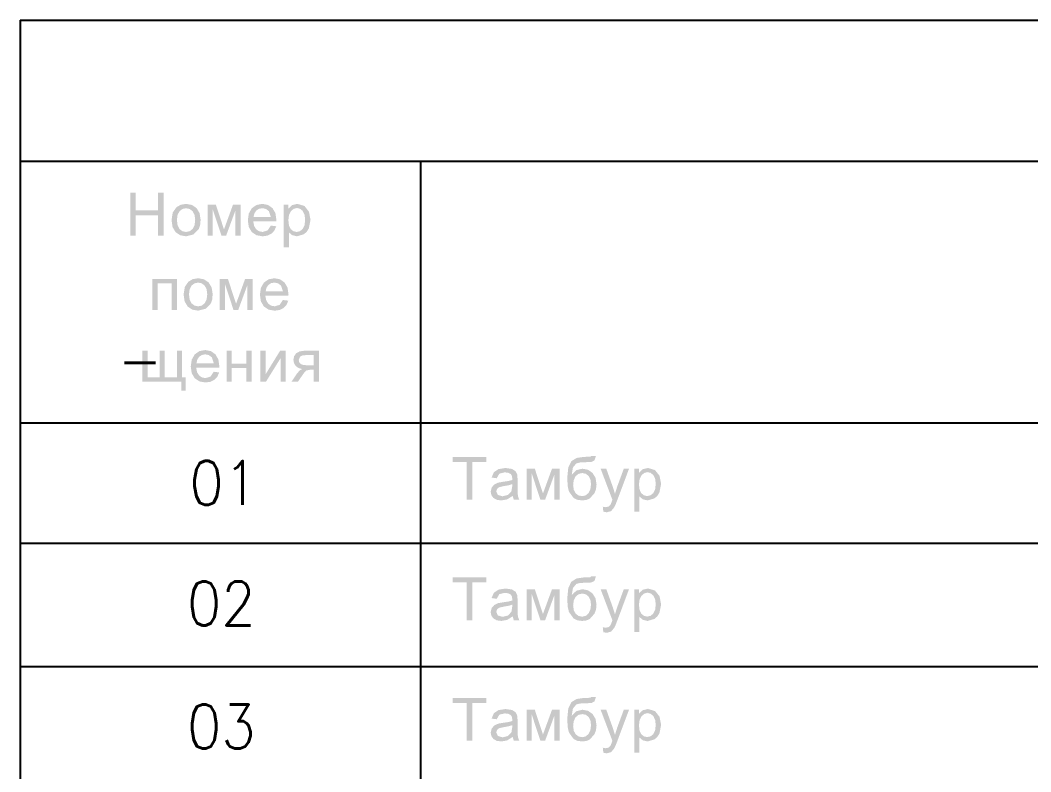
# Model space of a CAD drawing. Header units: millimetres. Extents: x 0 to 420, y 0 to 297.
# Drawn here: x 28.91 to 45.59, y 236.34 to 248.75 of the extents above; entities that cross this region are included whole.
import ezdxf

# ---------------------------------------------------------------- set-up
doc = ezdxf.new("R2010")
doc.units = ezdxf.units.MM
doc.layers.get('0').update_dxf_attribs({"linetype": 'CONTINUOUS'})
doc.styles.get("Standard").update_dxf_attribs({"font": 'STANDARD'})

msp = doc.modelspace()

# ---------------------------------------------------------------- hatches: boundary and pattern name
at = {"true_color": 0x0000fb}
for points in [[(30.72871, 245.194666), (30.72871, 245.901875), (30.821865, 245.901875), (30.821865, 245.611384), (31.189526, 245.611384), (31.189526, 245.901875), (31.283232, 245.901875), (31.283232, 245.194666), (31.189526, 245.194666), (31.189526, 245.528151), (30.821865, 245.528151), (30.821865, 245.194666)], [(32.007359, 245.706745), (32.142407, 245.706745), (32.276903, 245.297192), (32.426282, 245.706745), (32.551408, 245.706745), (32.551408, 245.194666), (32.464316, 245.194666), (32.464316, 245.606975), (32.312732, 245.194666), (32.235011, 245.194666), (32.092246, 245.626818), (32.092246, 245.194666), (32.007359, 245.194666)], [(31.09593, 244.479078), (31.49997, 244.479078), (31.49997, 243.966999), (31.41343, 243.966999), (31.41343, 244.40742), (31.183022, 244.40742), (31.183022, 243.966999), (31.09593, 243.966999)], [(32.206637, 244.479078), (32.341685, 244.479078), (32.476181, 244.069525), (32.625561, 244.479078), (32.750687, 244.479078), (32.750687, 243.966999), (32.663595, 243.966999), (32.663595, 244.379308), (32.51201, 243.966999), (32.434289, 243.966999), (32.291524, 244.399152), (32.291524, 243.966999), (32.206637, 243.966999)], [(30.9288, 243.293745), (31.015892, 243.293745), (31.015892, 242.853324), (31.213778, 242.853324), (31.213778, 243.293745), (31.300319, 243.293745), (31.300319, 242.853324), (31.498757, 242.853324), (31.498757, 243.293745), (31.584746, 243.293745), (31.584746, 242.853324), (31.642624, 242.853324), (31.642624, 242.636696), (31.570415, 242.636696), (31.570415, 242.781666), (30.9288, 242.781666)], [(32.318786, 243.293745), (32.405878, 243.293745), (32.405878, 243.080976), (32.646208, 243.080976), (32.646208, 243.293745), (32.7333, 243.293745), (32.7333, 242.781666), (32.646208, 242.781666), (32.646208, 243.008766), (32.405878, 243.008766), (32.405878, 242.781666), (32.318786, 242.781666)], [(32.875515, 243.293745), (32.962607, 243.293745), (32.962607, 242.903484), (33.202937, 243.293745), (33.296643, 243.293745), (33.296643, 242.781666), (33.210102, 242.781666), (33.210102, 243.169721), (32.969221, 242.781666), (32.875515, 242.781666)], [(36.281983, 240.834332), (36.281983, 241.457757), (36.048819, 241.457757), (36.048819, 241.541542), (36.609405, 241.541542), (36.609405, 241.457757), (36.375139, 241.457757), (36.375139, 240.834332)], [(37.27163, 241.346411), (37.406678, 241.346411), (37.541175, 240.936858), (37.690554, 241.346411), (37.81568, 241.346411), (37.81568, 240.834332), (37.728588, 240.834332), (37.728588, 241.246641), (37.577004, 240.834332), (37.499282, 240.834332), (37.356518, 241.266485), (37.356518, 240.834332), (37.27163, 240.834332)], [(38.538078, 240.636997), (38.528707, 240.718577), (38.578316, 240.71086), (38.624067, 240.720782), (38.65273, 240.74724), (38.663548, 240.770254), (38.67974, 240.812284), (38.687457, 240.83323), (38.492878, 241.346411), (38.586585, 241.346411), (38.692969, 241.049858), (38.729901, 240.931346), (38.76573, 241.048204), (38.875421, 241.346411), (38.961962, 241.346411), (38.767383, 240.825513), (38.73934, 240.754337), (38.718325, 240.709207), (38.665408, 240.646368), (38.594302, 240.626524)], [(36.281983, 238.844666), (36.281983, 239.46809), (36.048819, 239.46809), (36.048819, 239.551875), (36.609405, 239.551875), (36.609405, 239.46809), (36.375139, 239.46809), (36.375139, 238.844666)], [(37.27163, 239.356745), (37.406678, 239.356745), (37.541175, 238.947192), (37.690554, 239.356745), (37.81568, 239.356745), (37.81568, 238.844666), (37.728588, 238.844666), (37.728588, 239.256975), (37.577004, 238.844666), (37.499282, 238.844666), (37.356518, 239.276818), (37.356518, 238.844666), (37.27163, 238.844666)], [(38.538078, 238.647331), (38.528707, 238.728911), (38.578316, 238.721193), (38.624067, 238.731115), (38.65273, 238.757574), (38.663548, 238.780587), (38.67974, 238.822617), (38.687457, 238.843563), (38.492878, 239.356745), (38.586585, 239.356745), (38.692969, 239.060191), (38.729901, 238.94168), (38.76573, 239.058537), (38.875421, 239.356745), (38.961962, 239.356745), (38.767383, 238.835846), (38.73934, 238.764671), (38.718325, 238.71954), (38.665408, 238.656701), (38.594302, 238.636858)], [(36.281983, 236.854999), (36.281983, 237.478424), (36.048819, 237.478424), (36.048819, 237.562208), (36.609405, 237.562208), (36.609405, 237.478424), (36.375139, 237.478424), (36.375139, 236.854999)], [(37.27163, 237.367078), (37.406678, 237.367078), (37.541175, 236.957525), (37.690554, 237.367078), (37.81568, 237.367078), (37.81568, 236.854999), (37.728588, 236.854999), (37.728588, 237.267308), (37.577004, 236.854999), (37.499282, 236.854999), (37.356518, 237.287152), (37.356518, 236.854999), (37.27163, 236.854999)], [(38.538078, 236.657664), (38.528707, 236.739244), (38.578316, 236.731527), (38.624067, 236.741449), (38.65273, 236.767907), (38.663548, 236.79092), (38.67974, 236.83295), (38.687457, 236.853897), (38.492878, 237.367078), (38.586585, 237.367078), (38.692969, 237.070524), (38.729901, 236.952013), (38.76573, 237.068871), (38.875421, 237.367078), (38.961962, 237.367078), (38.767383, 236.84618), (38.73934, 236.775004), (38.718325, 236.729873), (38.665408, 236.667035), (38.594302, 236.647191)]]:
    msp.add_hatch(color=0, dxfattribs=at).paths.add_polyline_path(points, flags=0)
h = msp.add_hatch(color=0, dxfattribs=at)
h.paths.add_polyline_path([(31.411314, 245.450981), (31.430882, 245.57466), (31.490138, 245.661545), (31.56338, 245.703989), (31.651093, 245.71832), (31.747073, 245.700957), (31.823623, 245.648867), (31.87399, 245.566529), (31.890871, 245.458147), (31.88343, 245.369401), (31.861106, 245.302153), (31.775116, 245.214509), (31.651093, 245.18309), (31.553941, 245.200178), (31.47746, 245.251992), (31.42785, 245.335984)], flags=0)
h.paths.add_polyline_path([(31.50006, 245.450981), (31.510808, 245.364509), (31.543054, 245.303255), (31.591492, 245.266806), (31.651093, 245.254748), (31.71021, 245.266875), (31.75858, 245.303806), (31.790826, 245.365749), (31.801574, 245.453737), (31.790826, 245.536833), (31.75858, 245.597604), (31.71021, 245.634329), (31.651093, 245.646662), (31.591492, 245.634329), (31.543054, 245.597604), (31.510808, 245.536488)], flags=0)
h = msp.add_hatch(color=0, dxfattribs=at)
h.paths.add_polyline_path([(33.049757, 245.359479), (33.139605, 245.348455), (33.109288, 245.278657), (33.060781, 245.226636), (32.995324, 245.193908), (32.914158, 245.18309), (32.813561, 245.200178), (32.736115, 245.251992), (32.686781, 245.335226), (32.670521, 245.446571), (32.687057, 245.561086), (32.736666, 245.646662), (32.813079, 245.700268), (32.909748, 245.71832), (33.002834, 245.700681), (33.077317, 245.648316), (33.125962, 245.564393), (33.142361, 245.451532), (33.14181, 245.428381), (32.759817, 245.428381), (32.774287, 245.353967), (32.807773, 245.299397), (32.855867, 245.26591), (32.914709, 245.254748), (32.996289, 245.279553)], flags=0)
h.paths.add_polyline_path([(32.764778, 245.500039), (33.050859, 245.500039), (33.018337, 245.597053), (32.970313, 245.634535), (32.910299, 245.647213), (32.855384, 245.637016), (32.809978, 245.606975), (32.778076, 245.560328)], flags=0)
h = msp.add_hatch(color=0, dxfattribs=at)
h.paths.add_polyline_path([(33.260502, 244.998433), (33.260502, 245.706745), (33.339877, 245.706745), (33.339877, 245.640599), (33.402716, 245.698476), (33.488154, 245.71832), (33.603909, 245.684696), (33.679426, 245.589336), (33.705333, 245.454839), (33.677221, 245.313177), (33.642563, 245.257504), (33.59509, 245.216714), (33.482091, 245.18309), (33.403818, 245.20128), (33.347594, 245.247582), (33.347594, 244.998433)], flags=0)
h.paths.add_polyline_path([(33.339326, 245.447673), (33.349248, 245.361615), (33.379013, 245.301601), (33.423179, 245.266393), (33.476027, 245.254748), (33.529771, 245.266806), (33.575246, 245.303255), (33.606252, 245.36568), (33.616587, 245.455391), (33.60639, 245.540622), (33.576348, 245.601463), (33.532044, 245.638187), (33.479886, 245.650521), (33.427727, 245.637429), (33.381769, 245.598706), (33.349799, 245.534972)], flags=0)
h = msp.add_hatch(color=0, dxfattribs=at)
h.paths.add_polyline_path([(31.610592, 244.223314), (31.63016, 244.346993), (31.689416, 244.433878), (31.762659, 244.476322), (31.850371, 244.490654), (31.946351, 244.47329), (32.022901, 244.4212), (32.073269, 244.338863), (32.09015, 244.23048), (32.082708, 244.141734), (32.060384, 244.074486), (31.974394, 243.986843), (31.850371, 243.955424), (31.753219, 243.972511), (31.676738, 244.024325), (31.627129, 244.108317)], flags=0)
h.paths.add_polyline_path([(31.699338, 244.223314), (31.710087, 244.136842), (31.742333, 244.075588), (31.790771, 244.039139), (31.850371, 244.027081), (31.909489, 244.039208), (31.957858, 244.07614), (31.990104, 244.138082), (32.000853, 244.22607), (31.990104, 244.309166), (31.957858, 244.369937), (31.909489, 244.406662), (31.850371, 244.418996), (31.790771, 244.406662), (31.742333, 244.369937), (31.710087, 244.308821)], flags=0)
h = msp.add_hatch(color=0, dxfattribs=at)
h.paths.add_polyline_path([(33.249035, 244.131812), (33.338883, 244.120788), (33.308566, 244.05099), (33.260059, 243.99897), (33.194602, 243.966241), (33.113436, 243.955424), (33.012839, 243.972511), (32.935393, 244.024325), (32.88606, 244.107559), (32.869799, 244.218904), (32.886335, 244.333419), (32.935945, 244.418996), (33.012357, 244.472601), (33.109026, 244.490654), (33.202113, 244.473015), (33.276596, 244.420649), (33.32524, 244.336727), (33.341639, 244.223865), (33.341088, 244.200714), (32.959096, 244.200714), (32.973565, 244.1263), (33.007051, 244.07173), (33.055145, 244.038244), (33.113987, 244.027081), (33.195567, 244.051886)], flags=0)
h.paths.add_polyline_path([(32.964057, 244.272372), (33.250137, 244.272372), (33.217616, 244.369386), (33.169591, 244.406869), (33.109577, 244.419547), (33.054663, 244.409349), (33.009256, 244.379308), (32.977355, 244.332661)], flags=0)
h = msp.add_hatch(color=0, dxfattribs=at)
h.paths.add_polyline_path([(32.107489, 242.946479), (32.197337, 242.935455), (32.16702, 242.865657), (32.118514, 242.813636), (32.053057, 242.780908), (31.97189, 242.77009), (31.871293, 242.787178), (31.793848, 242.838992), (31.744514, 242.922226), (31.728253, 243.033571), (31.74479, 243.148086), (31.794399, 243.233662), (31.870811, 243.287268), (31.967481, 243.30532), (32.060567, 243.287681), (32.13505, 243.235316), (32.183695, 243.151393), (32.200093, 243.038532), (32.199542, 243.015381), (31.81755, 243.015381), (31.832019, 242.940967), (31.865506, 242.886397), (31.913599, 242.85291), (31.972441, 242.841748), (32.054021, 242.866553)], flags=0)
h.paths.add_polyline_path([(31.822511, 243.087039), (32.108592, 243.087039), (32.07607, 243.184053), (32.028045, 243.221535), (31.968032, 243.234213), (31.913117, 243.224016), (31.867711, 243.193975), (31.835809, 243.147328)], flags=0)
h = msp.add_hatch(color=0, dxfattribs=at)
h.paths.add_polyline_path([(33.843351, 243.293745), (33.843351, 242.781666), (33.756811, 242.781666), (33.756811, 242.981206), (33.70665, 242.981206), (33.638299, 242.969079), (33.610945, 242.944343), (33.573256, 242.893562), (33.497188, 242.781666), (33.389701, 242.781666), (33.483408, 242.91947), (33.526127, 242.968941), (33.568846, 242.991128), (33.504009, 243.009387), (33.458603, 243.044595), (33.431593, 243.091173), (33.422774, 243.144365), (33.434418, 243.204586), (33.469627, 243.252404), (33.526954, 243.283409), (33.605778, 243.293745)], flags=0)
h.paths.add_polyline_path([(33.756811, 243.222087), (33.633338, 243.222087), (33.569328, 243.215954), (33.533017, 243.197833), (33.510968, 243.141609), (33.519237, 243.101784), (33.544041, 243.074361), (33.589654, 243.058238), (33.660899, 243.052864), (33.756811, 243.052864)], flags=0)
h = msp.add_hatch(color=0, dxfattribs=at)
h.paths.add_polyline_path([(38.338833, 241.558078), (38.415452, 241.557527), (38.392301, 241.485318), (38.347101, 241.45941), (38.306036, 241.455207), (38.238512, 241.453898), (38.148044, 241.448593), (38.091888, 241.432952), (38.035664, 241.366255), (38.016372, 241.249397), (38.092991, 241.322158), (38.19221, 241.346411), (38.2844, 241.329048), (38.359228, 241.276958), (38.408837, 241.195516), (38.425374, 241.090096), (38.41683, 241.008241), (38.39175, 240.942922), (38.312926, 240.854176), (38.258769, 240.830612), (38.188902, 240.822757), (38.10746, 240.833092), (38.046689, 240.864098), (37.969519, 240.971034), (37.949193, 241.0604), (37.942509, 241.198134), (37.959528, 241.367702), (38.01086, 241.471537), (38.09809, 241.524385), (38.222526, 241.542093), (38.29198, 241.542644), (38.323399, 241.544849)], flags=0)
h.paths.add_polyline_path([(38.334423, 241.092301), (38.324915, 241.164924), (38.296389, 241.22349), (38.250845, 241.261938), (38.190005, 241.274753), (38.125857, 241.26118), (38.078659, 241.220734), (38.049169, 241.157413), (38.039523, 241.076316), (38.050272, 240.997423), (38.082518, 240.939614), (38.130818, 240.904406), (38.189454, 240.892761), (38.247813, 240.906404), (38.294184, 240.947332), (38.324226, 241.010928)], flags=0)
h = msp.add_hatch(color=0, dxfattribs=at)
h.paths.add_polyline_path([(37.042144, 240.897722), (36.948988, 240.839293), (36.853077, 240.822757), (36.778387, 240.833092), (36.723541, 240.864098), (36.689573, 240.910951), (36.678342, 240.96938), (36.695429, 241.037731), (36.740078, 241.087891), (36.802916, 241.116555), (36.880086, 241.129784), (36.970899, 241.143013), (37.034427, 241.159549), (37.034978, 241.182149), (37.028846, 241.22728), (37.010724, 241.257114), (36.96897, 241.278956), (36.911506, 241.286329), (36.821106, 241.264832), (36.778112, 241.188764), (36.693224, 241.200339), (36.731258, 241.288534), (36.807877, 241.339797), (36.924184, 241.357987), (37.030568, 241.342553), (37.091202, 241.303417), (37.118211, 241.244988), (37.122621, 241.16451), (37.122621, 241.048755), (37.12393, 240.950019), (37.128133, 240.895517), (37.150182, 240.834332), (37.059231, 240.834332)], flags=0)
h.paths.add_polyline_path([(37.034427, 241.091199), (36.975378, 241.073284), (36.892764, 241.058677), (36.817248, 241.041038), (36.783073, 241.012926), (36.770946, 240.971585), (36.796853, 240.913707), (36.874023, 240.890556), (36.96332, 240.912605), (37.020646, 240.972687), (37.034427, 241.059779)], flags=0)
h = msp.add_hatch(color=0, dxfattribs=at)
h.paths.add_polyline_path([(39.046719, 240.6381), (39.046719, 241.346411), (39.126094, 241.346411), (39.126094, 241.280266), (39.188932, 241.338143), (39.274371, 241.357987), (39.390126, 241.324363), (39.465643, 241.229003), (39.49155, 241.094506), (39.463438, 240.952844), (39.42878, 240.897171), (39.381307, 240.856381), (39.268307, 240.822757), (39.190035, 240.840947), (39.133811, 240.887249), (39.133811, 240.6381)], flags=0)
h.paths.add_polyline_path([(39.125543, 241.08734), (39.135465, 241.001282), (39.16523, 240.941268), (39.209396, 240.906059), (39.262244, 240.894415), (39.315988, 240.906473), (39.361463, 240.942922), (39.392469, 241.005347), (39.402804, 241.095057), (39.392606, 241.180289), (39.362565, 241.241129), (39.318261, 241.277854), (39.266103, 241.290187), (39.213944, 241.277096), (39.167986, 241.238373), (39.136016, 241.174639)], flags=0)
h = msp.add_hatch(color=0, dxfattribs=at)
h.paths.add_polyline_path([(38.338833, 239.568411), (38.415452, 239.56786), (38.392301, 239.495651), (38.347101, 239.469744), (38.306036, 239.465541), (38.238512, 239.464232), (38.148044, 239.458926), (38.091888, 239.443286), (38.035664, 239.376588), (38.016372, 239.259731), (38.092991, 239.332491), (38.19221, 239.356745), (38.2844, 239.339381), (38.359228, 239.287292), (38.408837, 239.20585), (38.425374, 239.10043), (38.41683, 239.018574), (38.39175, 238.953255), (38.312926, 238.864509), (38.258769, 238.840945), (38.188902, 238.83309), (38.10746, 238.843425), (38.046689, 238.874431), (37.969519, 238.981367), (37.949193, 239.070733), (37.942509, 239.208468), (37.959528, 239.378035), (38.01086, 239.481871), (38.09809, 239.534718), (38.222526, 239.552426), (38.29198, 239.552977), (38.323399, 239.555182)], flags=0)
h.paths.add_polyline_path([(38.334423, 239.102634), (38.324915, 239.175257), (38.296389, 239.233824), (38.250845, 239.272271), (38.190005, 239.285087), (38.125857, 239.271513), (38.078659, 239.231068), (38.049169, 239.167747), (38.039523, 239.086649), (38.050272, 239.007757), (38.082518, 238.949948), (38.130818, 238.914739), (38.189454, 238.903095), (38.247813, 238.916737), (38.294184, 238.957665), (38.324226, 239.021261)], flags=0)
h = msp.add_hatch(color=0, dxfattribs=at)
h.paths.add_polyline_path([(37.042144, 238.908055), (36.948988, 238.849627), (36.853077, 238.83309), (36.778387, 238.843425), (36.723541, 238.874431), (36.689573, 238.921285), (36.678342, 238.979713), (36.695429, 239.048064), (36.740078, 239.098225), (36.802916, 239.126888), (36.880086, 239.140117), (36.970899, 239.153346), (37.034427, 239.169883), (37.034978, 239.192483), (37.028846, 239.237613), (37.010724, 239.267448), (36.96897, 239.28929), (36.911506, 239.296662), (36.821106, 239.275165), (36.778112, 239.199097), (36.693224, 239.210673), (36.731258, 239.298867), (36.807877, 239.35013), (36.924184, 239.36832), (37.030568, 239.352886), (37.091202, 239.31375), (37.118211, 239.255321), (37.122621, 239.174844), (37.122621, 239.059088), (37.12393, 238.960352), (37.128133, 238.905851), (37.150182, 238.844666), (37.059231, 238.844666)], flags=0)
h.paths.add_polyline_path([(37.034427, 239.101532), (36.975378, 239.083618), (36.892764, 239.06901), (36.817248, 239.051371), (36.783073, 239.023259), (36.770946, 238.981918), (36.796853, 238.924041), (36.874023, 238.90089), (36.96332, 238.922938), (37.020646, 238.983021), (37.034427, 239.070113)], flags=0)
h = msp.add_hatch(color=0, dxfattribs=at)
h.paths.add_polyline_path([(39.046719, 238.648433), (39.046719, 239.356745), (39.126094, 239.356745), (39.126094, 239.290599), (39.188932, 239.348476), (39.274371, 239.36832), (39.390126, 239.334696), (39.465643, 239.239336), (39.49155, 239.104839), (39.463438, 238.963177), (39.42878, 238.907504), (39.381307, 238.866714), (39.268307, 238.83309), (39.190035, 238.85128), (39.133811, 238.897582), (39.133811, 238.648433)], flags=0)
h.paths.add_polyline_path([(39.125543, 239.097674), (39.135465, 239.011615), (39.16523, 238.951601), (39.209396, 238.916393), (39.262244, 238.904748), (39.315988, 238.916806), (39.361463, 238.953255), (39.392469, 239.01568), (39.402804, 239.105391), (39.392606, 239.190622), (39.362565, 239.251463), (39.318261, 239.288187), (39.266103, 239.300521), (39.213944, 239.287429), (39.167986, 239.248707), (39.136016, 239.184972)], flags=0)
h = msp.add_hatch(color=0, dxfattribs=at)
h.paths.add_polyline_path([(38.338833, 237.578745), (38.415452, 237.578193), (38.392301, 237.505984), (38.347101, 237.480077), (38.306036, 237.475874), (38.238512, 237.474565), (38.148044, 237.46926), (38.091888, 237.453619), (38.035664, 237.386922), (38.016372, 237.270064), (38.092991, 237.342825), (38.19221, 237.367078), (38.2844, 237.349715), (38.359228, 237.297625), (38.408837, 237.216183), (38.425374, 237.110763), (38.41683, 237.028907), (38.39175, 236.963588), (38.312926, 236.874843), (38.258769, 236.851278), (38.188902, 236.843424), (38.10746, 236.853759), (38.046689, 236.884765), (37.969519, 236.9917), (37.949193, 237.081066), (37.942509, 237.218801), (37.959528, 237.388369), (38.01086, 237.492204), (38.09809, 237.545052), (38.222526, 237.562759), (38.29198, 237.563311), (38.323399, 237.565516)], flags=0)
h.paths.add_polyline_path([(38.334423, 237.112968), (38.324915, 237.18559), (38.296389, 237.244157), (38.250845, 237.282604), (38.190005, 237.29542), (38.125857, 237.281846), (38.078659, 237.241401), (38.049169, 237.17808), (38.039523, 237.096983), (38.050272, 237.01809), (38.082518, 236.960281), (38.130818, 236.925072), (38.189454, 236.913428), (38.247813, 236.92707), (38.294184, 236.967998), (38.324226, 237.031595)], flags=0)
h = msp.add_hatch(color=0, dxfattribs=at)
h.paths.add_polyline_path([(37.042144, 236.918389), (36.948988, 236.85996), (36.853077, 236.843424), (36.778387, 236.853759), (36.723541, 236.884765), (36.689573, 236.931618), (36.678342, 236.990047), (36.695429, 237.058397), (36.740078, 237.108558), (36.802916, 237.137221), (36.880086, 237.15045), (36.970899, 237.16368), (37.034427, 237.180216), (37.034978, 237.202816), (37.028846, 237.247947), (37.010724, 237.277781), (36.96897, 237.299623), (36.911506, 237.306996), (36.821106, 237.285498), (36.778112, 237.20943), (36.693224, 237.221006), (36.731258, 237.3092), (36.807877, 237.360463), (36.924184, 237.378654), (37.030568, 237.36322), (37.091202, 237.324083), (37.118211, 237.265654), (37.122621, 237.185177), (37.122621, 237.069422), (37.12393, 236.970685), (37.128133, 236.916184), (37.150182, 236.854999), (37.059231, 236.854999)], flags=0)
h.paths.add_polyline_path([(37.034427, 237.111865), (36.975378, 237.093951), (36.892764, 237.079344), (36.817248, 237.061705), (36.783073, 237.033593), (36.770946, 236.992252), (36.796853, 236.934374), (36.874023, 236.911223), (36.96332, 236.933272), (37.020646, 236.993354), (37.034427, 237.080446)], flags=0)
h = msp.add_hatch(color=0, dxfattribs=at)
h.paths.add_polyline_path([(39.046719, 236.658766), (39.046719, 237.367078), (39.126094, 237.367078), (39.126094, 237.300932), (39.188932, 237.35881), (39.274371, 237.378654), (39.390126, 237.345029), (39.465643, 237.249669), (39.49155, 237.115173), (39.463438, 236.97351), (39.42878, 236.917838), (39.381307, 236.877048), (39.268307, 236.843424), (39.190035, 236.861614), (39.133811, 236.907916), (39.133811, 236.658766)], flags=0)
h.paths.add_polyline_path([(39.125543, 237.108007), (39.135465, 237.021948), (39.16523, 236.961935), (39.209396, 236.926726), (39.262244, 236.915082), (39.315988, 236.927139), (39.361463, 236.963588), (39.392469, 237.026014), (39.402804, 237.115724), (39.392606, 237.200956), (39.362565, 237.261796), (39.318261, 237.298521), (39.266103, 237.310854), (39.213944, 237.297763), (39.167986, 237.25904), (39.136016, 237.195306)], flags=0)

# ---------------------------------------------------------------- linework, layer by layer
at = {"color": 0, "true_color": 0x0000fb}
for points in [[(28.913668, 248.750666), (77.681668, 248.750666)], [(28.913668, 248.750666), (28.913668, 246.422332)]]:
    msp.add_lwpolyline(points, dxfattribs=at)
at = {"color": 0, "true_color": 0x000007}
for points in [[(28.913668, 246.422332), (77.681668, 246.422332)], [(28.913668, 246.422332), (28.913668, 39.708667)], [(35.517668, 246.422332), (35.517668, 39.708667)], [(28.913668, 242.104332), (77.681668, 242.104332)], [(28.913668, 240.114666), (77.681668, 240.114666)], [(28.913668, 238.082666), (77.681668, 238.082666)]]:
    msp.add_lwpolyline(points, dxfattribs=at)

# ---------------------------------------------------------------- texts
at = {"color": 0, "true_color": 0x0000fb, "char_height": 0.724708, "attachment_point": 1}
for s, insert, width in [('-', (30.522336, 243.506375), 0.32209244), ('01', (31.707668, 241.474376), 0.72470802), ('02', (31.665335, 239.484708), 0.88575423), ('03', (31.665335, 237.452709), 0.88575423)]:
    msp.add_mtext(s, dxfattribs=dict(at, insert=insert, width=width))

doc.saveas('drawing.dxf')
